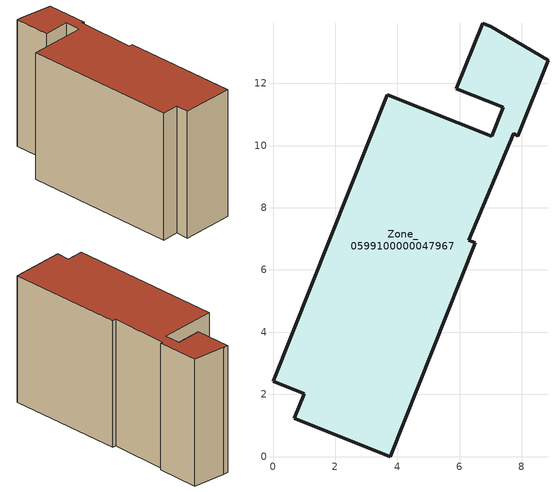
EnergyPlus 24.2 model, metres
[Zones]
Zone_0599100000047967
 floor ground (C_G): 7.75,10.4 6.3,6.95 6.51,6.87 3.77,0 0.68,1.23 1,2.02 0,2.42 3.68,11.64 7.04,10.3 7.41,11.23 5.9,11.83 6.74,13.93 7.02,13.82 8.85,12.75 7.87,10.3 z7.19
 wall outside (C_F): 1,2.02 0.68,1.23 3.77,0 6.51,6.87 6.3,6.95 7.75,10.4 7.87,10.3 8.85,12.75 7.02,13.82 6.74,13.93 5.9,11.83 7.41,11.23 7.04,10.3 3.68,11.64 0,2.42 1,2.02 z7.19:15.52
 roof outside (C_R): 6.3,6.95 7.75,10.4 7.87,10.3 8.85,12.75 7.02,13.82 6.74,13.93 5.9,11.83 7.41,11.23 7.04,10.3 3.68,11.64 0,2.42 1,2.02 0.68,1.23 3.77,0 6.51,6.87 z15.52
[BUILDING]
Pand.0599100000047967: North Axis=0; Terrain=City; Loads Convergence Tolerance Value=0.04; Temperature Convergence Tolerance Value=0.4; Solar Distribution=FullExterior; Maximum Number of Warmup Days=25; Minimum Number of Warmup Days=1
[Site:Location]
Rotterdam.The.Hague.AP_ZH_NLD Design_Conditions: Latitude=51.96; Longitude=4.45; Time Zone=1; Elevation=-4.5
[SITE:GROUNDTEMPERATURE:BUILDINGSURFACE]
18, 18, 18, 18, 18, 18, 18, 18, 18, 18, 18, 18
[MATERIAL] Thermal Absorptance=0.9; Solar Absorptance=0.7; Visible Absorptance=0.7
Name | Roughness | Thickness | Conductivity | Density | Specific Heat
G.TC.1975-1991 | MediumSmooth | 0.15 | 0.288461 | 540 | 1210
F.TC.1975-1991 | Rough | 0.3 | 0.230769 | 1920 | 840
R.TC.1975-1991 | MediumRough | 0.2 | 0.153846 | 1500 | 1000
[CONSTRUCTION]
C_G: G.TC.1975-1991
C_F: F.TC.1975-1991
C_R: R.TC.1975-1991
[ZONE]
Zone_0599100000047967: Type=1; Multiplier=1; Ceiling Height=Autocalculate; Volume=Autocalculate; Floor Area=autocalculate; Part of Total Floor Area=Yes
[ZONEINFILTRATION:DESIGNFLOWRATE]
Infil_Zone_0599100000047967: Zone or ZoneList or Space or SpaceList=Zone_0599100000047967; Schedule=AlwaysOn; Design Flow Rate Calculation Method=Flow/Area; Flow Rate per Floor Area=0.003; Constant Term Coefficient=1; Temperature Term Coefficient=0; Velocity Term Coefficient=0; Velocity Squared Term Coefficient=0
[HVACTEMPLATE:ZONE:IDEALLOADSAIRSYSTEM]
Zone_0599100000047967: Maximum Heating Supply Air Temperature=50; Minimum Cooling Supply Air Temperature=13; Maximum Heating Supply Air Humidity Ratio=0.0156; Minimum Cooling Supply Air Humidity Ratio=0.0077; Heating Limit=NoLimit; Cooling Limit=NoLimit; Dehumidification Control Type=ConstantSensibleHeatRatio; Cooling Sensible Heat Ratio=0.7; Dehumidification Setpoint=60; Humidification Control Type=None; Humidification Setpoint=30; Outdoor Air Method=None; Outdoor Air Flow Rate per Person=0.00944; Outdoor Air Flow Rate per Zone Floor Area=0; Outdoor Air Flow Rate per Zone=0; Demand Controlled Ventilation Type=None; Outdoor Air Economizer Type=NoEconomizer; Heat Recovery Type=None; Sensible Heat Recovery Effectiveness=0.7; Latent Heat Recovery Effectiveness=0.65
[ZONECONTROL:THERMOSTAT]
ThermostatControl_Zone_0599100000047967: Zone or ZoneList=Zone_0599100000047967; Control Type Schedule=DualSetpointControlType; Control 1=Thermostat_Zone_0599100000047967; Temperature Difference Between Cutout And Setpoint=0
[THERMOSTATSETPOINT:DUALSETPOINT]
Thermostat_Zone_0599100000047967: Heating Setpoint Temperature Schedule=HeatingSetpoint_Zone_0599100000047967; Cooling Setpoint Temperature Schedule=CoolingSetpoint_Zone_0599100000047967
[SCHEDULE:COMPACT]
HeatingSetpoint_Zone_0599100000047967: Through: 12/31, For: AllDays, Until: 24:00, 21
CoolingSetpoint_Zone_0599100000047967: Through: 12/31, For: AllDays, Until: 24:00, 24
DualSetpointControlType: Through: 12/31, For: AllDays, Until: 24:00, 4
AlwaysOn: Through: 12/31, For: AllDays, Until: 24:00, 1
